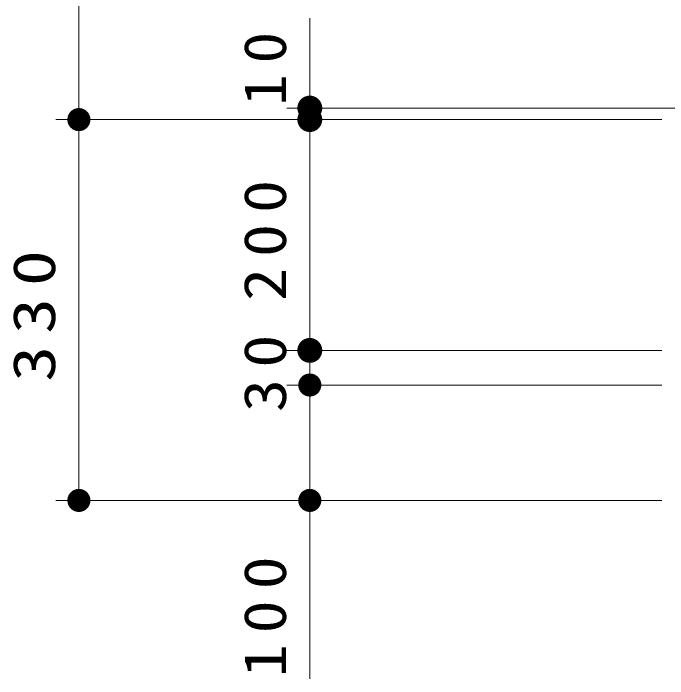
# Model space of a CAD drawing. Units: millimetres on the paper, scale 1:20. Extents: x -365 to 0, y -56 to 257.
# Drawn here: x -138.9 to -110.56, y 82.13 to 110.96 of the extents above; entities that cross this region are included whole.
import ezdxf

# ---------------------------------------------------------------- set-up
doc = ezdxf.new("R2010")
doc.units = ezdxf.units.MM
doc.layers.add('LY_1', color=7, linetype='Continuous', lineweight=25)
doc.styles.add('ＭＳ ゴシック', font='')
doc.styles.get('ＭＳ ゴシック').set_extended_font_data('MS Gothic')

# ---------------------------------------------------------------- blocks, each defined once
blk = doc.blocks.new('filled_dot')
at = {"color": 0, "linetype": 'Continuous', "lineweight": -2, "const_width": 1.25}
blk.add_lwpolyline([(-0.625, 0, 1), (0.625, 0, 1)], format="xyb", close=True, dxfattribs=at)

msp = doc.modelspace()

# ---------------------------------------------------------------- linework, layer by layer
at = {"layer": 'LY_1', "lineweight": 13}
for p, q in [((-136.058, 106.353), (-136.058, 125.603)), ((-126.058, 106.353), (-126.058, 110.755)), ((-108.308, 106.853), (-127.058, 106.853)), ((-110.808, 106.353), (-137.058, 106.353)), ((-110.808, 106.353), (-137.058, 106.353)), ((-136.058, 89.853), (-136.058, 106.353)), ((-126.058, 96.353), (-126.058, 106.353)), ((-110.808, 96.353), (-127.058, 96.353)), ((-126.058, 94.853), (-126.058, 96.353)), ((-110.808, 94.853), (-127.058, 94.853)), ((-126.058, 82.129), (-126.058, 94.853)), ((-110.808, 89.853), (-137.058, 89.853))]:
    msp.add_line(p, q, dxfattribs=at)

# ---------------------------------------------------------------- block references
for p, xscale, yscale, rotation in [((-126.058, 106.853), 0.431, 0.431, 270), ((-136.058, 106.353), 0.4, 0.4, 270), ((-136.058, 106.353), 0.4, 0.4, 90), ((-126.058, 106.353), 0.431, 0.431, 270), ((-126.058, 96.353), 0.431, 0.431, 270), ((-126.058, 94.853), 0.4, 0.4, 270), ((-136.058, 89.853), 0.4, 0.4, 90), ((-126.058, 89.853), 0.4, 0.4, 90)]:
    msp.add_blockref('filled_dot', p, dxfattribs=dict(at, xscale=xscale, yscale=yscale, rotation=rotation))

# ---------------------------------------------------------------- texts
at = {"layer": 'LY_1', "char_height": 1.833, "attachment_point": 8, "rotation": 90, "style": 'ＭＳ ゴシック'}
for s, insert in [('\\T1.34;\\W1.1;10', (-127.058, 108.786)), ('\\T1.33;\\W1.15;200', (-127.058, 101.353)), ('\\T1.33;\\W1.25;330', (-137.058, 98.103)), ('\\T1.34;\\W1.15;30', (-127.058, 95.603)), ('\\T1.33;\\W1.15;100', (-127.058, 85.046))]:
    msp.add_mtext(s, dxfattribs=dict(at, insert=insert))

doc.saveas('drawing.dxf')
